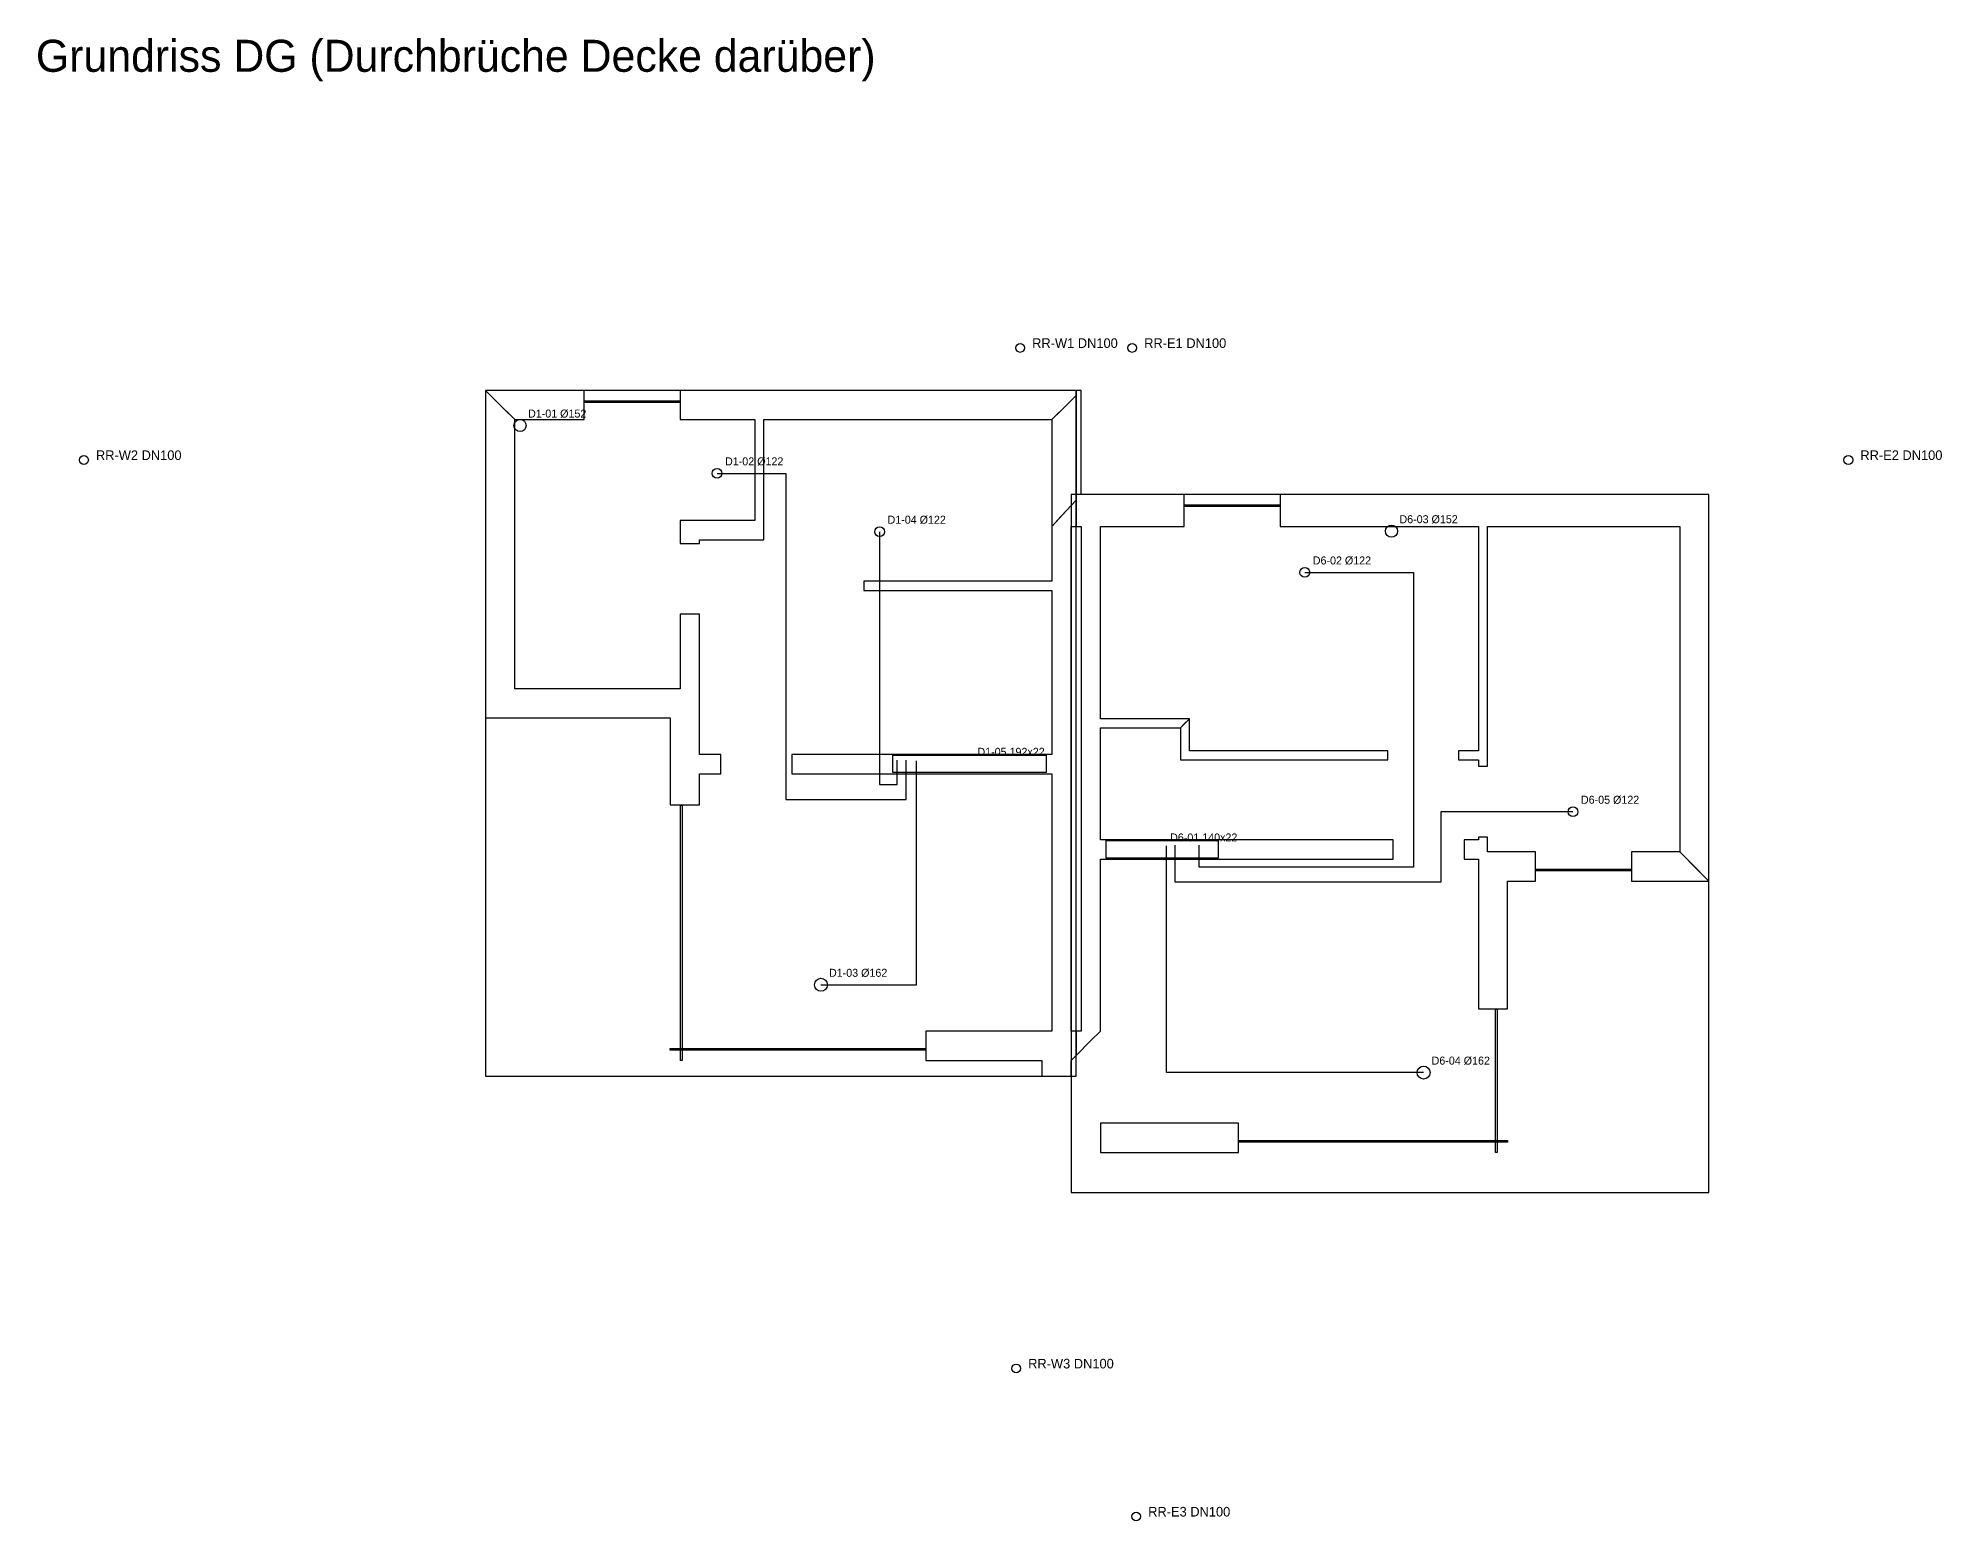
# Model space of a CAD drawing. Header units: metres. Extents: x -13 to 95, y -44 to 4.
# Drawn here: x 27.03 to 50.82, y -44.1 to -25.58 of the extents above; entities that cross this region are included whole.
import ezdxf

# ---------------------------------------------------------------- set-up
doc = ezdxf.new("R2010")
doc.units = ezdxf.units.M
for name, color, linetype in [('DECKENRAND', 1, 'Continuous'), ('DURCHBRUCH', 1, 'Continuous'), ('LUEFTUNG_IN_DECKE', 4, 'Continuous'), ('RW_VORSCHLAG', 150, 'Continuous'), ('SCHACHT', 30, 'Continuous'), ('TEXT', 7, 'Continuous'), ('VERGLASUNG', 5, 'Continuous'), ('WAND', 7, 'Continuous')]:
    doc.layers.add(name, color=color, linetype=linetype)

msp = doc.modelspace()

# ---------------------------------------------------------------- linework, layer by layer
at = {"layer": 'DECKENRAND'}
for points in [[(32.619, -29.981), (32.619, -29.981), (32.619, -29.981), (32.619, -38.55), (32.619, -38.55), (32.619, -38.55), (40, -38.55), (40, -38.55), (40, -38.55), (40, -38.55), (40, -38.55), (40, -29.981), (40, -29.981), (40, -29.981), (32.619, -29.981), (32.619, -29.981)], [(39.938, -31.281), (39.938, -31.281), (39.938, -31.281), (39.938, -31.281), (39.938, -40), (39.938, -40), (39.938, -40), (47.907, -40), (47.907, -40), (47.907, -40), (47.907, -40), (47.907, -40), (47.907, -40), (47.907, -31.281), (47.907, -31.281), (47.907, -31.281), (39.938, -31.281), (39.938, -31.281), (39.938, -31.281)]]:
    msp.add_lwpolyline(points, close=True, dxfattribs=at)
at = {"layer": 'DURCHBRUCH'}
for points in [[(37.707, -34.536), (39.625, -34.536), (39.625, -34.756), (37.707, -34.756)], [(40.375, -35.606), (41.773, -35.606), (41.773, -35.826), (40.375, -35.826)]]:
    msp.add_lwpolyline(points, close=True, dxfattribs=at)
for centre, radius in [((33.05, -30.42), 0.076), ((35.512, -31.017), 0.061), ((37.543, -31.746), 0.061), ((43.94, -31.74), 0.076), ((42.857, -32.255), 0.061), ((46.208, -35.245), 0.061), ((36.811, -37.407), 0.081), ((44.342, -38.504), 0.081)]:
    msp.add_circle(centre, radius, dxfattribs=at)
at = {"layer": 'LUEFTUNG_IN_DECKE'}
for p, q in [((35.512, -31.017), (36.371, -31.017)), ((36.371, -31.017), (36.371, -35.091)), ((37.543, -31.746), (37.543, -34.905)), ((42.857, -32.255), (44.215, -32.255)), ((44.215, -32.255), (44.215, -35.936)), ((37.762, -34.905), (37.762, -34.6)), ((37.875, -35.091), (37.875, -34.6)), ((38.005, -37.407), (38.005, -34.61)), ((37.543, -34.905), (37.762, -34.905)), ((36.371, -35.091), (37.875, -35.091)), ((46.208, -35.245), (44.559, -35.245)), ((44.559, -35.245), (44.559, -36.126)), ((41.127, -38.504), (41.127, -35.67)), ((41.236, -36.126), (41.236, -35.661)), ((41.538, -35.936), (41.538, -35.661)), ((44.559, -36.126), (41.236, -36.126)), ((44.215, -35.936), (41.538, -35.936)), ((36.811, -37.407), (38.005, -37.407)), ((44.342, -38.504), (41.127, -38.504))]:
    msp.add_line(p, q, dxfattribs=at)
at = {"layer": 'RW_VORSCHLAG'}
for centre in [(39.3, -29.45), (40.7, -29.45), (27.6, -30.85), (49.65, -30.85), (39.25, -42.2), (40.75, -44.05)]:
    msp.add_circle(centre, 0.055, dxfattribs=at)
at = {"layer": 'SCHACHT'}
for points in [[(37.707, -34.536), (39.625, -34.536), (39.625, -34.756), (37.707, -34.756)], [(40.375, -35.606), (41.773, -35.606), (41.773, -35.826), (40.375, -35.826)]]:
    msp.add_lwpolyline(points, close=True, dxfattribs=at)
at = {"layer": 'VERGLASUNG'}
for p, q in [((33.855, -30.123), (33.855, -30.11)), ((33.855, -30.11), (34.338, -30.11)), ((33.855, -30.132), (33.855, -30.123)), ((34.563, -30.132), (33.855, -30.132)), ((34.338, -30.11), (35.047, -30.11)), ((35.047, -30.132), (34.563, -30.132)), ((35.047, -30.11), (35.047, -30.119)), ((35.047, -30.119), (35.047, -30.132)), ((41.355, -31.423), (41.355, -31.41)), ((41.355, -31.41), (41.841, -31.41)), ((41.355, -31.432), (41.355, -31.423)), ((42.06, -31.432), (41.355, -31.432)), ((41.841, -31.41), (42.547, -31.41)), ((42.547, -31.432), (42.06, -31.432)), ((42.547, -31.41), (42.547, -31.419)), ((42.547, -31.419), (42.547, -31.432)), ((35.054, -37.057), (35.054, -35.161)), ((35.054, -35.161), (35.063, -35.161)), ((35.063, -35.161), (35.077, -35.161)), ((35.077, -35.161), (35.077, -36.456)), ((45.746, -35.961), (46.233, -35.961)), ((45.746, -35.974), (45.746, -35.961)), ((45.746, -35.983), (45.746, -35.974)), ((46.452, -35.983), (45.746, -35.983)), ((46.233, -35.961), (46.938, -35.961)), ((46.938, -35.983), (46.452, -35.983)), ((46.938, -35.961), (46.938, -35.97)), ((46.938, -35.97), (46.938, -35.983)), ((35.077, -36.456), (35.077, -38.352)), ((35.054, -38.352), (35.054, -37.057)), ((45.241, -38.771), (45.241, -37.711)), ((45.241, -37.711), (45.25, -37.711)), ((45.25, -37.711), (45.263, -37.711)), ((45.263, -37.711), (45.263, -38.442)), ((34.925, -38.201), (36.22, -38.201)), ((34.925, -38.214), (34.925, -38.201)), ((34.925, -38.223), (34.925, -38.214)), ((36.822, -38.223), (34.925, -38.223)), ((36.22, -38.201), (38.117, -38.201)), ((38.117, -38.223), (36.822, -38.223)), ((38.117, -38.201), (38.117, -38.21)), ((38.117, -38.21), (38.117, -38.223)), ((35.068, -38.352), (35.054, -38.352)), ((35.077, -38.352), (35.068, -38.352)), ((45.263, -38.442), (45.263, -39.502)), ((45.241, -39.502), (45.241, -38.771)), ((42.031, -39.351), (43.402, -39.351)), ((42.031, -39.364), (42.031, -39.351)), ((42.031, -39.373), (42.031, -39.364)), ((44.021, -39.373), (42.031, -39.373)), ((43.402, -39.351), (45.392, -39.351)), ((45.392, -39.373), (44.021, -39.373)), ((45.392, -39.351), (45.392, -39.36)), ((45.392, -39.36), (45.392, -39.373)), ((45.254, -39.502), (45.241, -39.502)), ((45.263, -39.502), (45.254, -39.502))]:
    msp.add_line(p, q, dxfattribs=at)
at = {"layer": 'WAND'}
for points in [[(33.516, -30.346), (33.85, -30.346), (33.85, -30.122), (33.85, -29.981), (33.094, -29.981), (32.618, -29.981), (32.843, -30.206), (32.983, -30.346), (33.516, -30.346)], [(32.759, -30.122), (32.618, -29.981), (32.618, -32.494), (32.618, -34.072), (34.036, -34.072), (34.925, -34.072), (34.925, -34.739), (34.925, -35.157), (35.15, -35.157), (35.291, -35.157), (35.291, -34.769), (35.457, -34.769), (35.561, -34.769), (35.561, -34.621), (35.561, -34.529), (35.395, -34.529), (35.291, -34.529), (35.291, -34.266), (35.291, -33.707), (35.291, -33.136), (35.291, -32.778), (35.143, -32.778), (35.05, -32.778), (35.05, -33.349), (35.05, -33.707), (33.873, -33.707), (32.983, -33.707), (32.983, -31.642), (32.983, -30.346), (32.759, -30.122)], [(35.983, -31.121), (35.983, -31.607), (35.557, -31.607), (35.291, -31.607), (35.143, -31.607), (35.05, -31.607), (35.05, -31.783), (35.05, -31.893), (35.198, -31.893), (35.291, -31.893), (35.291, -31.847), (35.786, -31.847), (36.097, -31.847), (36.097, -30.925), (36.097, -30.346), (37.905, -30.346), (39.697, -30.346), (39.883, -30.16), (40, -30.044), (40, -30.005), (40, -29.981), (36.959, -29.981), (35.05, -29.981), (35.05, -30.206), (35.05, -30.346), (35.983, -30.346), (35.983, -31.121)], [(39.883, -31.478), (40, -31.35), (40, -30.547), (40, -30.044), (39.814, -30.23), (39.697, -30.346), (39.697, -31.166), (39.697, -31.681), (39.883, -31.478)], [(40, -30.044), (40, -30.843), (40, -31.35), (40, -31.553), (40, -31.681), (40.062, -31.681), (40.062, -35.543), (40.062, -37.987), (40, -37.987), (40, -38.172), (40, -38.29), (40.185, -38.104), (40.303, -37.987), (40.303, -35.837), (42.544, -35.837), (43.963, -35.837), (43.963, -35.69), (43.963, -35.597), (41.721, -35.597), (40.303, -35.597), (40.303, -34.197), (40.915, -34.197), (41.303, -34.197), (41.373, -34.127), (41.417, -34.082), (40.735, -34.082), (40.303, -34.082), (40.303, -31.681), (40.827, -31.681), (41.351, -31.681), (41.351, -31.436), (41.351, -31.281), (40.562, -31.281), (40.062, -31.281), (40.062, -30.485), (40.062, -29.981), (40.024, -29.981), (40, -29.981), (40, -30.02), (40, -30.044)], [(40, -31.478), (40, -31.35), (39.814, -31.553), (39.697, -31.681), (39.697, -32.364), (38.254, -32.364), (37.347, -32.364), (37.347, -32.434), (37.347, -32.479), (38.791, -32.479), (39.697, -32.479), (39.697, -33.431), (39.697, -34.529), (37.793, -34.529), (36.446, -34.529), (36.446, -34.676), (36.446, -34.769), (38.591, -34.769), (39.697, -34.769), (39.697, -36.746), (39.697, -37.987), (38.845, -37.987), (38.121, -37.987), (38.121, -38.211), (38.121, -38.352), (39.237, -38.352), (39.572, -38.352), (39.572, -38.474), (39.572, -38.55), (39.797, -38.55), (39.938, -38.55), (39.938, -38.428), (39.938, -38.352), (39.976, -38.314), (40, -38.29), (40, -38.104), (40, -37.987), (39.938, -37.987), (39.938, -36.01), (39.938, -34.769), (39.938, -34.621), (39.938, -34.529), (39.938, -32.779), (39.938, -31.681), (40, -31.681), (40, -31.478)], [(45.027, -31.681), (45.027, -33.516), (45.027, -34.482), (44.876, -34.482), (44.78, -34.482), (44.78, -34.552), (44.78, -34.597), (44.931, -34.597), (45.027, -34.597), (45.027, -34.676), (45.098, -34.676), (45.142, -34.676), (45.142, -32.842), (45.142, -31.681), (45.608, -31.681), (47.542, -31.681), (47.542, -34.171), (47.542, -35.747), (47.766, -35.971), (47.907, -36.112), (47.907, -33.154), (47.907, -31.281), (44.627, -31.281), (42.551, -31.281), (42.551, -31.526), (42.551, -31.681), (45.027, -31.681)], [(41.303, -34.442), (41.303, -34.597), (42.89, -34.597), (43.895, -34.597), (43.895, -34.527), (43.895, -34.482), (42.378, -34.482), (41.417, -34.482), (41.417, -34.237), (41.417, -34.082), (41.347, -34.152), (41.303, -34.197), (41.303, -34.442)], [(45.072, -35.561), (45.027, -35.561), (45.027, -35.597), (44.917, -35.597), (44.848, -35.597), (44.848, -35.744), (44.848, -35.837), (44.958, -35.837), (45.027, -35.837), (45.027, -36.947), (45.027, -37.707), (45.251, -37.707), (45.392, -37.707), (45.392, -36.73), (45.392, -36.112), (45.606, -36.112), (45.742, -36.112), (45.742, -35.889), (45.742, -35.747), (45.304, -35.747), (45.142, -35.747), (45.142, -35.633), (45.142, -35.561), (45.072, -35.561)], [(47.907, -36.112), (47.684, -35.889), (47.542, -35.747), (47.175, -35.747), (46.942, -35.747), (46.942, -35.971), (46.942, -36.112), (47.533, -36.112), (47.907, -36.112)], [(42.027, -39.279), (42.027, -39.137), (40.971, -39.137), (40.303, -39.137), (40.303, -39.361), (40.303, -39.502), (41.359, -39.502), (42.027, -39.502), (42.027, -39.279)]]:
    msp.add_lwpolyline(points, close=True, dxfattribs=at)

# ---------------------------------------------------------------- texts
at = {"layer": 'DURCHBRUCH'}
for s, p in [('D1-01 Ø152', (33.15, -30.32)), ('D1-02 Ø122', (35.612, -30.917)), ('D1-04 Ø122', (37.643, -31.646)), ('D6-03 Ø152', (44.04, -31.64)), ('D6-02 Ø122', (42.957, -32.155)), ('D1-05 192x22', (38.766, -34.546)), ('D6-05 Ø122', (46.308, -35.145)), ('D6-01 140x22', (41.174, -35.616)), ('D1-03 Ø162', (36.911, -37.307)), ('D6-04 Ø162', (44.442, -38.404))]:
    msp.add_text(s, height=0.1, dxfattribs=at).set_placement(p)
at = {"layer": 'RW_VORSCHLAG'}
for s, p in [('RR-W1 DN100', (39.45, -29.45)), ('RR-E1 DN100', (40.85, -29.45)), ('RR-W2 DN100', (27.75, -30.85)), ('RR-E2 DN100', (49.8, -30.85)), ('RR-W3 DN100', (39.4, -42.2)), ('RR-E3 DN100', (40.9, -44.05))]:
    msp.add_text(s, height=0.12, dxfattribs=at).set_placement(p)
at = {"layer": 'TEXT'}
msp.add_text('Grundriss DG (Durchbrüche Decke darüber)', height=0.4, dxfattribs=at).set_placement((27, -26))

doc.saveas('drawing.dxf')
